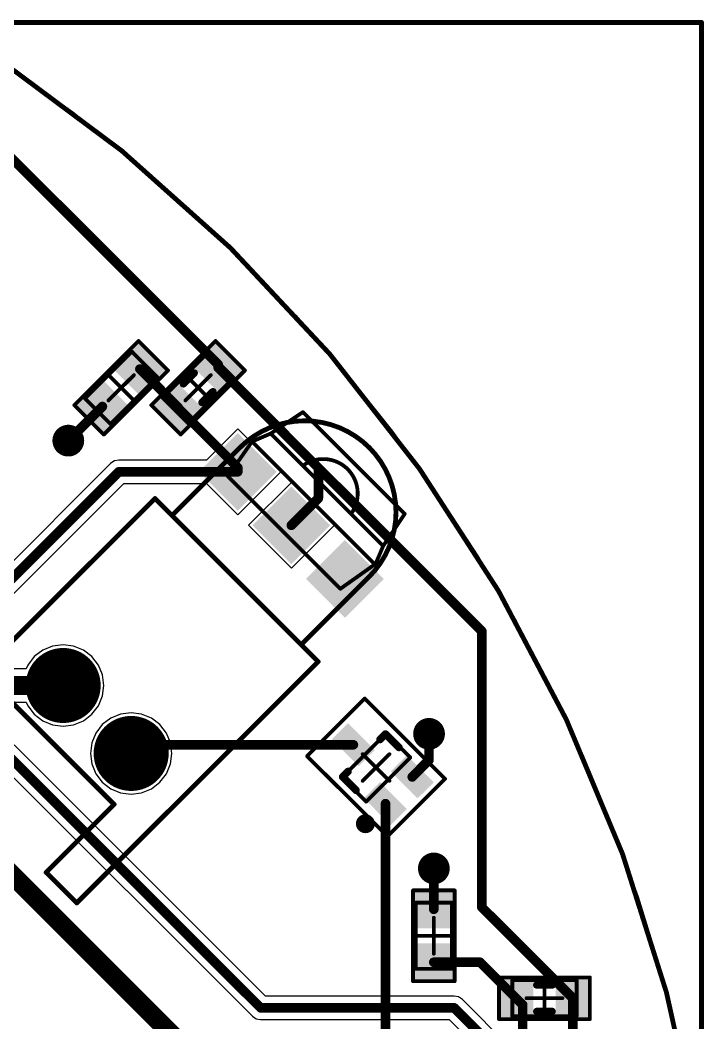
# Model space of a CAD drawing. Extents: x 6.31 to 9.67, y 3.49 to 7.65.
# Drawn here: x 8.96 to 9.671, y 6.606 to 7.65 of the extents above; entities that cross this region are included whole.
import ezdxf

# ---------------------------------------------------------------- set-up
doc = ezdxf.new("R2010")
doc.units = 0
for name, color, linetype in [('BOTTOMLAYER', 5, 'CONTINUOUS'), ('BOTTOMSOLDER', 6, 'CONTINUOUS'), ('MECHANICAL10', 56, 'CONTINUOUS'), ('MECHANICAL13', 56, 'CONTINUOUS'), ('MECHANICAL15', 56, 'CONTINUOUS'), ('MECHANICAL2', 216, 'CONTINUOUS'), ('MULTILAYER', 9, 'CONTINUOUS'), ('TOPLAYER', 1, 'CONTINUOUS'), ('TOPOVERLAY', 2, 'CONTINUOUS'), ('TOPPASTE', 8, 'CONTINUOUS'), ('TOPSOLDER', 216, 'CONTINUOUS')]:
    doc.layers.add(name, color=color, linetype=linetype)

msp = doc.modelspace()

# ---------------------------------------------------------------- linework, layer by layer
at = {"layer": 'BOTTOMLAYER'}
for p, q in [((8.9507, 7.6), (9.0145, 7.5541)), ((9.0145, 7.5541), (9.0761, 7.5053)), ((9.0761, 7.5053), (9.1353, 7.4537)), ((9.1353, 7.4537), (9.1921, 7.3995)), ((9.1921, 7.3995), (9.2464, 7.3427)), ((9.2464, 7.3427), (9.2979, 7.2834)), ((9.2979, 7.2834), (9.3467, 7.2218)), ((9.1859, 7.2244), (9.1535, 7.1919)), ((9.2306, 7.1797), (9.1859, 7.2244)), ((9.3467, 7.2218), (9.3926, 7.1581)), ((9.0536, 7.1883), (8.8847, 7.0193)), ((9.056, 7.1899), (9.0536, 7.1883)), ((9.0576, 7.191), (9.056, 7.1899)), ((9.0623, 7.1919), (9.0576, 7.191)), ((9.1535, 7.1919), (9.0623, 7.1919)), ((9.1859, 7.135), (9.2306, 7.1797)), ((8.8984, 6.9984), (9.0674, 7.1674)), ((9.0674, 7.1674), (9.1535, 7.1674)), ((9.1535, 7.1674), (9.1859, 7.135)), ((9.2416, 7.1687), (9.1969, 7.124)), ((9.2863, 7.124), (9.2416, 7.1687)), ((9.3926, 7.1581), (9.4355, 7.0923)), ((9.1969, 7.124), (9.2416, 7.0793)), ((9.2416, 7.0793), (9.2863, 7.124)), ((9.4355, 7.0923), (9.4753, 7.0245)), ((9.4753, 7.0245), (9.5119, 6.955)), ((8.9832, 6.9941), (8.9744, 6.9874)), ((8.9934, 6.9984), (8.9832, 6.9941)), ((9.0044, 6.9998), (8.9934, 6.9984)), ((9.0153, 6.9984), (9.0044, 6.9998)), ((9.0256, 6.9941), (9.0153, 6.9984)), ((9.0343, 6.9874), (9.0256, 6.9941)), ((8.9744, 6.9874), (8.9677, 6.9786)), ((9.0411, 6.9786), (9.0343, 6.9874)), ((8.9661, 6.9748), (8.4301, 6.9748)), ((8.9677, 6.9786), (8.9661, 6.9748)), ((9.0453, 6.9684), (9.0411, 6.9786)), ((9.0467, 6.9574), (9.0453, 6.9684)), ((9.0453, 6.9465), (9.0467, 6.9574)), ((9.5119, 6.955), (9.5453, 6.8839)), ((8.4373, 6.9401), (8.9661, 6.9401)), ((8.9661, 6.9401), (8.9677, 6.9363)), ((9.0411, 6.9363), (9.0453, 6.9465)), ((8.9677, 6.9363), (8.9744, 6.9275)), ((8.9744, 6.9275), (8.9832, 6.9208)), ((9.0256, 6.9208), (9.0343, 6.9275)), ((9.0343, 6.9275), (9.0411, 6.9363)), ((9.0641, 6.9276), (9.0539, 6.9234)), ((9.0751, 6.9291), (9.0641, 6.9276)), ((9.086, 6.9276), (9.0751, 6.9291)), ((9.0963, 6.9234), (9.086, 6.9276)), ((8.9832, 6.9208), (8.9934, 6.9165)), ((8.9934, 6.9165), (9.0044, 6.9151)), ((9.0044, 6.9151), (9.0153, 6.9165)), ((9.0153, 6.9165), (9.0256, 6.9208)), ((9.0451, 6.9167), (9.0384, 6.9079)), ((9.0539, 6.9234), (9.0451, 6.9167)), ((9.105, 6.9167), (9.0963, 6.9234)), ((9.1118, 6.9079), (9.105, 6.9167)), ((9.0384, 6.9079), (9.0342, 6.8977)), ((9.116, 6.8977), (9.1118, 6.9079)), ((9.2148, 6.6343), (8.9534, 6.8957)), ((9.0342, 6.8977), (9.0327, 6.8867)), ((9.1174, 6.8867), (9.116, 6.8977)), ((9.0327, 6.8867), (9.0342, 6.8758)), ((9.116, 6.8758), (9.1174, 6.8867)), ((8.9397, 6.8748), (9.2011, 6.6134)), ((9.0342, 6.8758), (9.0384, 6.8655)), ((9.1118, 6.8655), (9.116, 6.8758)), ((9.5453, 6.8839), (9.5754, 6.8114)), ((9.0384, 6.8655), (9.0451, 6.8568)), ((9.105, 6.8568), (9.1118, 6.8655)), ((9.0451, 6.8568), (9.0539, 6.85)), ((9.0963, 6.85), (9.105, 6.8568)), ((9.0539, 6.85), (9.0641, 6.8458)), ((9.0641, 6.8458), (9.0751, 6.8444)), ((9.0751, 6.8444), (9.086, 6.8458)), ((9.086, 6.8458), (9.0963, 6.85)), ((9.5754, 6.8114), (9.602, 6.7375)), ((9.602, 6.7375), (9.6253, 6.6624)), ((9.6253, 6.6624), (9.645, 6.5864)), ((9.4108, 6.6343), (9.2148, 6.6343)), ((9.4155, 6.6334), (9.4108, 6.6343)), ((9.4194, 6.6307), (9.4155, 6.6334)), ((9.4677, 6.5824), (9.4194, 6.6307)), ((9.2011, 6.6134), (9.205, 6.6108)), ((9.205, 6.6108), (9.2097, 6.6098)), ((9.2097, 6.6098), (9.4057, 6.6098)), ((9.4057, 6.6098), (9.4504, 6.5651))]:
    msp.add_line(p, q, dxfattribs=at)
for points, const_width in [([(9.0035, 7.2121, 1), (9.016, 7.2121, 1)], 0.0125), ([(9.0598, 7.1797, 1), (9.0648, 7.1797, 1)], 0.005), ([(9.0598, 7.1797, 1), (9.0648, 7.1797, 1)], 0.005), ([(9.1834, 7.1797, 1), (9.1884, 7.1797, 1)], 0.005), ([(8.9869, 6.9574, 1), (9.0219, 6.9574, 1)], 0.035), ([(8.9994, 6.9574, 1), (9.0094, 6.9574, 1)], 0.01), ([(9.0576, 6.8867, 1), (9.0926, 6.8867, 1)], 0.035), ([(9.3785, 6.9071, 1), (9.391, 6.9071, 1)], 0.0125), ([(9.3835, 6.7671, 1), (9.396, 6.7671, 1)], 0.0125), ([(9.2072, 6.6221, 1), (9.2122, 6.6221, 1)], 0.005), ([(9.2072, 6.6221, 1), (9.2122, 6.6221, 1)], 0.005), ([(9.4083, 6.6221, 1), (9.4133, 6.6221, 1)], 0.005), ([(9.4083, 6.6221, 1), (9.4133, 6.6221, 1)], 0.005)]:
    msp.add_lwpolyline(points, format="xyb", close=True, dxfattribs=dict(at, const_width=const_width))
for points, const_width in [([(8.8897, 7.0071), (9.0623, 7.1797)], 0.01), ([(9.0623, 7.1797), (9.1859, 7.1797)], 0.01), ([(8.4301, 6.9574), (9.0044, 6.9574)], 0.02), ([(8.9447, 6.8871), (9.2097, 6.6221)], 0.01), ([(9.2097, 6.6221), (9.4108, 6.6221)], 0.01), ([(9.4108, 6.6221), (9.4821, 6.5508)], 0.01)]:
    msp.add_lwpolyline(points, dxfattribs=dict(at, const_width=const_width))
for points in [[(9.2207, 7.1797), (9.1859, 7.2145), (9.1859, 7.1449), (9.1511, 7.1797)], [(9.2764, 7.124), (9.2416, 7.1588), (9.2416, 7.0892), (9.2068, 7.124)], [(9.3321, 7.0683), (9.2973, 7.1031), (9.2973, 7.0335), (9.2625, 7.0683)]]:
    msp.add_solid(points, dxfattribs=at)
at = {"layer": 'BOTTOMSOLDER'}
for points, const_width in [([(9.0015, 7.2121, 1), (9.018, 7.2121, 1)], 0.0165), ([(8.9849, 6.9574, 1), (9.0239, 6.9574, 1)], 0.039), ([(9.0556, 6.8867, 1), (9.0946, 6.8867, 1)], 0.039), ([(9.3765, 6.9071, 1), (9.393, 6.9071, 1)], 0.0165), ([(9.3815, 6.7671, 1), (9.398, 6.7671, 1)], 0.0165)]:
    msp.add_lwpolyline(points, format="xyb", close=True, dxfattribs=dict(at, const_width=const_width))
for points in [[(9.2264, 7.1797), (9.1859, 7.2201), (9.1859, 7.1392), (9.1455, 7.1797)], [(9.2821, 7.124), (9.2416, 7.1644), (9.2416, 7.0835), (9.2012, 7.124)], [(9.3378, 7.0683), (9.2973, 7.1088), (9.2973, 7.0278), (9.2568, 7.0683)]]:
    msp.add_solid(points, dxfattribs=at)
at = {"layer": 'MECHANICAL10', "const_width": 0.005}
for points in [[(6.3114, 7.6471), (9.668, 7.6471)], [(9.668, 3.4971), (9.668, 7.6471)]]:
    msp.add_lwpolyline(points, dxfattribs=at)
at = {"layer": 'MECHANICAL10', "const_width": 0.0025}
msp.add_lwpolyline([(9.6668, 7.6471, 1), (9.6693, 7.6471, 1)], format="xyb", close=True, dxfattribs=at)
msp.add_lwpolyline([(9.6668, 7.6471, 1), (9.6693, 7.6471, 1)], format="xyb", close=True, dxfattribs=at)
at = {"layer": 'MECHANICAL13', "const_width": 0.00394}
for points in [[(9.0271, 7.2559), (9.0759, 7.3047)], [(9.0759, 7.3047), (9.1023, 7.2782)], [(9.1078, 7.2566), (9.1552, 7.304)], [(9.1552, 7.304), (9.1816, 7.2775)], [(9.0536, 7.2295), (9.1023, 7.2782)], [(9.1343, 7.2302), (9.1816, 7.2775)], [(9.0271, 7.2559), (9.0536, 7.2295)], [(9.1078, 7.2566), (9.1343, 7.2302)], [(9.2942, 6.8616), (9.3402, 6.9076)], [(9.3402, 6.9076), (9.3652, 6.8825)], [(9.3193, 6.8366), (9.3652, 6.8825)], [(9.2942, 6.8616), (9.3193, 6.8366)], [(9.371, 6.7315), (9.4084, 6.7315)], [(9.371, 6.6626), (9.371, 6.7315)], [(9.4084, 6.6626), (9.4084, 6.7315)], [(9.371, 6.6626), (9.4084, 6.6626)], [(9.4713, 6.6134), (9.4713, 6.6508)], [(9.4713, 6.6508), (9.5382, 6.6508)], [(9.5382, 6.6134), (9.5382, 6.6508)], [(9.4713, 6.6134), (9.5382, 6.6134)]]:
    msp.add_lwpolyline(points, dxfattribs=at)
at = {"layer": 'MECHANICAL13', "const_width": 0.00197}
for points in [[(9.0749, 7.3047, 1), (9.0768, 7.3047, 1)], [(9.0749, 7.3047, 1), (9.0768, 7.3047, 1)], [(9.1542, 7.304, 1), (9.1562, 7.304, 1)], [(9.1542, 7.304, 1), (9.1562, 7.304, 1)], [(9.1013, 7.2782, 1), (9.1033, 7.2782, 1)], [(9.1013, 7.2782, 1), (9.1033, 7.2782, 1)], [(9.1806, 7.2775, 1), (9.1826, 7.2775, 1)], [(9.1806, 7.2775, 1), (9.1826, 7.2775, 1)], [(9.0262, 7.2559, 1), (9.0281, 7.2559, 1)], [(9.0262, 7.2559, 1), (9.0281, 7.2559, 1)], [(9.1069, 7.2566, 1), (9.1088, 7.2566, 1)], [(9.1069, 7.2566, 1), (9.1088, 7.2566, 1)], [(9.0526, 7.2295, 1), (9.0546, 7.2295, 1)], [(9.0526, 7.2295, 1), (9.0546, 7.2295, 1)], [(9.1333, 7.2302, 1), (9.1353, 7.2302, 1)], [(9.1333, 7.2302, 1), (9.1353, 7.2302, 1)], [(9.3392, 6.9076, 1), (9.3412, 6.9076, 1)], [(9.3392, 6.9076, 1), (9.3412, 6.9076, 1)], [(9.3642, 6.8825, 1), (9.3662, 6.8825, 1)], [(9.3642, 6.8825, 1), (9.3662, 6.8825, 1)], [(9.2933, 6.8616, 1), (9.2952, 6.8616, 1)], [(9.2933, 6.8616, 1), (9.2952, 6.8616, 1)], [(9.3183, 6.8366, 1), (9.3203, 6.8366, 1)], [(9.3183, 6.8366, 1), (9.3203, 6.8366, 1)], [(9.37, 6.7315, 1), (9.372, 6.7315, 1)], [(9.37, 6.7315, 1), (9.372, 6.7315, 1)], [(9.4074, 6.7315, 1), (9.4094, 6.7315, 1)], [(9.4074, 6.7315, 1), (9.4094, 6.7315, 1)], [(9.37, 6.6626, 1), (9.372, 6.6626, 1)], [(9.37, 6.6626, 1), (9.372, 6.6626, 1)], [(9.4074, 6.6626, 1), (9.4094, 6.6626, 1)], [(9.4074, 6.6626, 1), (9.4094, 6.6626, 1)], [(9.4703, 6.6508, 1), (9.4722, 6.6508, 1)], [(9.4703, 6.6508, 1), (9.4722, 6.6508, 1)], [(9.5372, 6.6508, 1), (9.5392, 6.6508, 1)], [(9.5372, 6.6508, 1), (9.5392, 6.6508, 1)], [(9.4703, 6.6134, 1), (9.4722, 6.6134, 1)], [(9.4703, 6.6134, 1), (9.4722, 6.6134, 1)], [(9.5372, 6.6134, 1), (9.5392, 6.6134, 1)], [(9.5372, 6.6134, 1), (9.5392, 6.6134, 1)]]:
    msp.add_lwpolyline(points, format="xyb", close=True, dxfattribs=at)
at = {"layer": 'MECHANICAL15', "const_width": 0.00394}
for points in [[(9.016, 7.249), (9.0828, 7.3158)], [(9.0828, 7.3158), (9.1134, 7.2852)], [(9.096, 7.249), (9.1628, 7.3158)], [(9.1628, 7.3158), (9.1934, 7.2852)], [(9.0466, 7.2184), (9.1134, 7.2852)], [(9.0515, 7.2539), (9.078, 7.2803)], [(9.0515, 7.2803), (9.078, 7.2539)], [(9.1266, 7.2184), (9.1934, 7.2852)], [(9.1315, 7.2539), (9.158, 7.2803)], [(9.1315, 7.2803), (9.158, 7.2539)], [(9.016, 7.249), (9.0466, 7.2184)], [(9.096, 7.249), (9.1266, 7.2184)], [(9.258, 6.8839), (9.3179, 6.9438)], [(9.3179, 6.9438), (9.4014, 6.8603)], [(9.258, 6.8839), (9.3416, 6.8004)], [(9.3158, 6.886), (9.3436, 6.8582)], [(9.3158, 6.8582), (9.3436, 6.886)], [(9.3416, 6.8004), (9.4014, 6.8603)], [(9.3681, 6.7443), (9.4114, 6.7443)], [(9.3681, 6.6498), (9.3681, 6.7443)], [(9.4114, 6.6498), (9.4114, 6.7443)], [(9.3897, 6.6784), (9.3897, 6.7158)], [(9.371, 6.6971), (9.4084, 6.6971)], [(9.4575, 6.6104), (9.4575, 6.6537)], [(9.4575, 6.6537), (9.552, 6.6537)], [(9.552, 6.6104), (9.552, 6.6537)], [(9.3681, 6.6498), (9.4114, 6.6498)], [(9.5047, 6.6134), (9.5047, 6.6508)], [(9.486, 6.6321), (9.5234, 6.6321)], [(9.4575, 6.6104), (9.552, 6.6104)]]:
    msp.add_lwpolyline(points, dxfattribs=at)
at = {"layer": 'MECHANICAL15', "const_width": 0.00197}
for points in [[(9.0818, 7.3158, 1), (9.0838, 7.3158, 1)], [(9.0818, 7.3158, 1), (9.0838, 7.3158, 1)], [(9.1618, 7.3158, 1), (9.1638, 7.3158, 1)], [(9.1618, 7.3158, 1), (9.1638, 7.3158, 1)], [(9.0505, 7.2803, 1), (9.0525, 7.2803, 1)], [(9.077, 7.2803, 1), (9.0789, 7.2803, 1)], [(9.1125, 7.2852, 1), (9.1144, 7.2852, 1)], [(9.1125, 7.2852, 1), (9.1144, 7.2852, 1)], [(9.1305, 7.2803, 1), (9.1325, 7.2803, 1)], [(9.157, 7.2803, 1), (9.1589, 7.2803, 1)], [(9.1925, 7.2852, 1), (9.1944, 7.2852, 1)], [(9.1925, 7.2852, 1), (9.1944, 7.2852, 1)], [(9.015, 7.249, 1), (9.017, 7.249, 1)], [(9.015, 7.249, 1), (9.017, 7.249, 1)], [(9.0505, 7.2539, 1), (9.0525, 7.2539, 1)], [(9.077, 7.2539, 1), (9.0789, 7.2539, 1)], [(9.095, 7.249, 1), (9.097, 7.249, 1)], [(9.095, 7.249, 1), (9.097, 7.249, 1)], [(9.1305, 7.2539, 1), (9.1325, 7.2539, 1)], [(9.157, 7.2539, 1), (9.1589, 7.2539, 1)], [(9.0456, 7.2184, 1), (9.0476, 7.2184, 1)], [(9.0456, 7.2184, 1), (9.0476, 7.2184, 1)], [(9.1256, 7.2184, 1), (9.1276, 7.2184, 1)], [(9.1256, 7.2184, 1), (9.1276, 7.2184, 1)], [(9.3169, 6.9438, 1), (9.3189, 6.9438, 1)], [(9.3169, 6.9438, 1), (9.3189, 6.9438, 1)], [(9.2571, 6.8839, 1), (9.259, 6.8839, 1)], [(9.2571, 6.8839, 1), (9.259, 6.8839, 1)], [(9.3148, 6.886, 1), (9.3168, 6.886, 1)], [(9.3427, 6.886, 1), (9.3446, 6.886, 1)], [(9.3148, 6.8582, 1), (9.3168, 6.8582, 1)], [(9.3427, 6.8582, 1), (9.3446, 6.8582, 1)], [(9.4004, 6.8603, 1), (9.4024, 6.8603, 1)], [(9.4004, 6.8603, 1), (9.4024, 6.8603, 1)], [(9.3406, 6.8004, 1), (9.3425, 6.8004, 1)], [(9.3406, 6.8004, 1), (9.3425, 6.8004, 1)], [(9.3671, 6.7443, 1), (9.3691, 6.7443, 1)], [(9.3671, 6.7443, 1), (9.3691, 6.7443, 1)], [(9.4104, 6.7443, 1), (9.4124, 6.7443, 1)], [(9.4104, 6.7443, 1), (9.4124, 6.7443, 1)], [(9.3887, 6.7158, 1), (9.3907, 6.7158, 1)], [(9.37, 6.6971, 1), (9.372, 6.6971, 1)], [(9.4074, 6.6971, 1), (9.4094, 6.6971, 1)], [(9.3887, 6.6784, 1), (9.3907, 6.6784, 1)], [(9.4565, 6.6537, 1), (9.4585, 6.6537, 1)], [(9.4565, 6.6537, 1), (9.4585, 6.6537, 1)], [(9.551, 6.6537, 1), (9.553, 6.6537, 1)], [(9.551, 6.6537, 1), (9.553, 6.6537, 1)], [(9.3671, 6.6498, 1), (9.3691, 6.6498, 1)], [(9.3671, 6.6498, 1), (9.3691, 6.6498, 1)], [(9.4104, 6.6498, 1), (9.4124, 6.6498, 1)], [(9.4104, 6.6498, 1), (9.4124, 6.6498, 1)], [(9.5037, 6.6508, 1), (9.5057, 6.6508, 1)], [(9.485, 6.6321, 1), (9.487, 6.6321, 1)], [(9.5224, 6.6321, 1), (9.5244, 6.6321, 1)], [(9.5037, 6.6134, 1), (9.5057, 6.6134, 1)], [(9.4565, 6.6104, 1), (9.4585, 6.6104, 1)], [(9.4565, 6.6104, 1), (9.4585, 6.6104, 1)], [(9.551, 6.6104, 1), (9.553, 6.6104, 1)], [(9.551, 6.6104, 1), (9.553, 6.6104, 1)]]:
    msp.add_lwpolyline(points, format="xyb", close=True, dxfattribs=at)
at = {"layer": 'MECHANICAL2', "const_width": 0.005}
msp.add_lwpolyline([(8.944, 7.604, -0.203104), (9.6643, 6.4902)], format="xyb", dxfattribs=at)
at = {"layer": 'MULTILAYER'}
for points, const_width in [([(9.0035, 7.2121, 1), (9.016, 7.2121, 1)], 0.0125), ([(8.9869, 6.9574, 1), (9.0219, 6.9574, 1)], 0.035), ([(9.0576, 6.8867, 1), (9.0926, 6.8867, 1)], 0.035), ([(9.3785, 6.9071, 1), (9.391, 6.9071, 1)], 0.0125), ([(9.3835, 6.7671, 1), (9.396, 6.7671, 1)], 0.0125)]:
    msp.add_lwpolyline(points, format="xyb", close=True, dxfattribs=dict(at, const_width=const_width))
for points in [[(9.2207, 7.1797), (9.1859, 7.2145), (9.1859, 7.1449), (9.1511, 7.1797)], [(9.2764, 7.124), (9.2416, 7.1588), (9.2416, 7.0892), (9.2068, 7.124)], [(9.3321, 7.0683), (9.2973, 7.1031), (9.2973, 7.0335), (9.2625, 7.0683)]]:
    msp.add_solid(points, dxfattribs=at)
at = {"layer": 'TOPLAYER'}
for points, const_width in [([(8.8852, 7.5716), (9.1656, 7.2912)], 0.01), ([(9.1656, 7.288), (9.2697, 7.1838)], 0.01), ([(9.0842, 7.2866), (9.1238, 7.2469)], 0.01), ([(9.0097, 7.2121), (9.0452, 7.2476)], 0.01), ([(9.1238, 7.2462), (9.1238, 7.2469)], 0.01), ([(9.1238, 7.2462), (9.1859, 7.1841)], 0.01), ([(9.1859, 7.1797), (9.1859, 7.1841)], 0.01), ([(9.2697, 7.1838), (9.4397, 7.0138)], 0.01), ([(9.2697, 7.1521), (9.2697, 7.1838)], 0.01), ([(9.2416, 7.124), (9.2697, 7.1521)], 0.01), ([(8.5897, 7.1221), (9.1897, 6.5221)], 0.02), ([(9.4397, 6.7266), (9.4397, 7.0138)], 0.01), ([(9.3847, 6.8798), (9.3847, 6.9071)], 0.01), ([(9.0883, 6.8867), (9.0973, 6.8957)], 0.01), ([(9.0973, 6.8957), (9.3061, 6.8957)], 0.01), ([(9.0751, 6.8867), (9.0883, 6.8867)], 0.01), ([(9.3673, 6.8623), (9.3847, 6.8798)], 0.01), ([(9.3395, 6.3768), (9.3395, 6.8345)], 0.01), ([(9.3897, 6.7246), (9.3897, 6.7671)], 0.01), ([(9.4397, 6.7266), (9.5343, 6.6321)], 0.01), ([(9.3897, 6.6695), (9.4378, 6.6695)], 0.01), ([(9.4378, 6.6695), (9.4752, 6.6321)], 0.01), ([(9.4752, 6.6321), (9.4821, 6.6252)], 0.01), ([(9.5343, 6.4976), (9.5343, 6.6321)], 0.01), ([(9.4821, 6.5508), (9.4821, 6.6252)], 0.01)]:
    msp.add_lwpolyline(points, dxfattribs=dict(at, const_width=const_width))
for points, const_width in [([(9.1631, 7.2912, 1), (9.1681, 7.2912, 1)], 0.005), ([(9.1631, 7.288, 1), (9.1681, 7.288, 1)], 0.005), ([(9.0817, 7.2866, 1), (9.0867, 7.2866, 1)], 0.005), ([(9.0427, 7.2476, 1), (9.0477, 7.2476, 1)], 0.005), ([(9.1213, 7.2469, 1), (9.1263, 7.2469, 1)], 0.005), ([(9.1213, 7.2469, 1), (9.1263, 7.2469, 1)], 0.005), ([(9.1213, 7.2462, 1), (9.1263, 7.2462, 1)], 0.005), ([(9.1213, 7.2462, 1), (9.1263, 7.2462, 1)], 0.005), ([(9.0035, 7.2121, 1), (9.016, 7.2121, 1)], 0.0125), ([(9.0072, 7.2121, 1), (9.0122, 7.2121, 1)], 0.005), ([(9.1834, 7.1841, 1), (9.1884, 7.1841, 1)], 0.005), ([(9.1834, 7.1841, 1), (9.1884, 7.1841, 1)], 0.005), ([(9.2672, 7.1838, 1), (9.2722, 7.1838, 1)], 0.005), ([(9.2672, 7.1838, 1), (9.2722, 7.1838, 1)], 0.005), ([(9.2672, 7.1838, 1), (9.2722, 7.1838, 1)], 0.005), ([(9.1834, 7.1797, 1), (9.1884, 7.1797, 1)], 0.005), ([(9.2672, 7.1521, 1), (9.2722, 7.1521, 1)], 0.005), ([(9.2672, 7.1521, 1), (9.2722, 7.1521, 1)], 0.005), ([(9.2391, 7.124, 1), (9.2441, 7.124, 1)], 0.005), ([(9.4372, 7.0138, 1), (9.4422, 7.0138, 1)], 0.005), ([(9.4372, 7.0138, 1), (9.4422, 7.0138, 1)], 0.005), ([(8.9869, 6.9574, 1), (9.0219, 6.9574, 1)], 0.035), ([(9.0576, 6.8867, 1), (9.0926, 6.8867, 1)], 0.035), ([(9.3785, 6.9071, 1), (9.391, 6.9071, 1)], 0.0125), ([(9.3822, 6.9071, 1), (9.3872, 6.9071, 1)], 0.005), ([(9.0948, 6.8957, 1), (9.0998, 6.8957, 1)], 0.005), ([(9.0948, 6.8957, 1), (9.0998, 6.8957, 1)], 0.005), ([(9.3036, 6.8957, 1), (9.3086, 6.8957, 1)], 0.005), ([(9.0726, 6.8867, 1), (9.0776, 6.8867, 1)], 0.005), ([(9.0858, 6.8867, 1), (9.0908, 6.8867, 1)], 0.005), ([(9.0858, 6.8867, 1), (9.0908, 6.8867, 1)], 0.005), ([(9.3822, 6.8798, 1), (9.3872, 6.8798, 1)], 0.005), ([(9.3822, 6.8798, 1), (9.3872, 6.8798, 1)], 0.005), ([(9.3648, 6.8623, 1), (9.3698, 6.8623, 1)], 0.005), ([(9.337, 6.8345, 1), (9.342, 6.8345, 1)], 0.005), ([(9.3835, 6.7671, 1), (9.396, 6.7671, 1)], 0.0125), ([(9.3872, 6.7671, 1), (9.3922, 6.7671, 1)], 0.005), ([(9.3872, 6.7246, 1), (9.3922, 6.7246, 1)], 0.005), ([(9.4372, 6.7266, 1), (9.4422, 6.7266, 1)], 0.005), ([(9.4372, 6.7266, 1), (9.4422, 6.7266, 1)], 0.005), ([(9.3872, 6.6695, 1), (9.3922, 6.6695, 1)], 0.005), ([(9.4353, 6.6695, 1), (9.4403, 6.6695, 1)], 0.005), ([(9.4353, 6.6695, 1), (9.4403, 6.6695, 1)], 0.005), ([(9.4727, 6.6321, 1), (9.4777, 6.6321, 1)], 0.005), ([(9.4727, 6.6321, 1), (9.4777, 6.6321, 1)], 0.005), ([(9.5318, 6.6321, 1), (9.5368, 6.6321, 1)], 0.005), ([(9.5318, 6.6321, 1), (9.5368, 6.6321, 1)], 0.005), ([(9.4796, 6.6252, 1), (9.4846, 6.6252, 1)], 0.005), ([(9.4796, 6.6252, 1), (9.4846, 6.6252, 1)], 0.005)]:
    msp.add_lwpolyline(points, format="xyb", close=True, dxfattribs=dict(at, const_width=const_width))
for points in [[(9.1079, 7.2852), (9.0828, 7.3102), (9.0856, 7.2629), (9.0606, 7.288)], [(9.1433, 7.2907), (9.1684, 7.2657), (9.1628, 7.3102), (9.1879, 7.2852)], [(9.0689, 7.2462), (9.0438, 7.2713), (9.0466, 7.2239), (9.0216, 7.249)], [(9.1016, 7.249), (9.1266, 7.2239), (9.1211, 7.2685), (9.1461, 7.2434)], [(9.2207, 7.1797), (9.1859, 7.2145), (9.1859, 7.1449), (9.1511, 7.1797)], [(9.2764, 7.124), (9.2416, 7.1588), (9.2416, 7.0892), (9.2068, 7.124)], [(9.3321, 7.0683), (9.2973, 7.1031), (9.2973, 7.0335), (9.2625, 7.0683)], [(9.3005, 6.9124), (9.2894, 6.9013), (9.3228, 6.8902), (9.3116, 6.879)], [(9.3617, 6.879), (9.3506, 6.8679), (9.384, 6.8568), (9.3729, 6.8456)], [(9.3339, 6.8512), (9.3228, 6.8401), (9.3562, 6.8289), (9.345, 6.8178)], [(9.372, 6.7089), (9.4074, 6.7089), (9.372, 6.7404), (9.4074, 6.7404)], [(9.372, 6.6538), (9.4074, 6.6538), (9.372, 6.6853), (9.4074, 6.6853)], [(9.4614, 6.6498), (9.4614, 6.6144), (9.489, 6.6498), (9.489, 6.6144)], [(9.5205, 6.6498), (9.5205, 6.6144), (9.548, 6.6498), (9.548, 6.6144)]]:
    msp.add_solid(points, dxfattribs=at)
at = {"layer": 'TOPOVERLAY'}
for points, const_width in [([(9.1294, 7.2713), (9.1406, 7.2824)], 0.00787), ([(9.1489, 7.2518), (9.16, 7.2629)], 0.00787), ([(9.2202, 7.2195), (9.2536, 7.2417)], 0.00394), ([(9.2536, 7.2417), (9.3594, 7.1359)], 0.00394), ([(9.2007, 7.2111), (9.2202, 7.2195)], 0.00394), ([(9.2202, 7.2195), (9.3371, 7.1025)], 0.00394), ([(9.1756, 7.1749), (9.2007, 7.2111)], 0.00394), ([(9.2007, 7.2111), (9.3288, 7.0831)], 0.00394), ([(9.1175, 7.1342), (9.1882, 7.2049)], 0.005), ([(9.1756, 7.1749), (9.2926, 7.058)], 0.00394), ([(8.8488, 6.9009), (9.0998, 7.1519)], 0.005), ([(9.0998, 7.1519), (9.2695, 6.9822)], 0.005), ([(9.3371, 7.1025), (9.3594, 7.1359)], 0.00394), ([(9.3288, 7.0831), (9.3371, 7.1025)], 0.00394), ([(9.2926, 7.058), (9.3284, 7.0834)], 0.00394), ([(9.2519, 6.9999), (9.3226, 7.0706)], 0.005), ([(9.0185, 6.7312), (9.2695, 6.9822)], 0.005), ([(8.9513, 6.9398), (9.0574, 6.8337)], 0.005), ([(9.3339, 6.9013), (9.3395, 6.9069)], 0.00787), ([(9.3395, 6.9069), (9.3534, 6.893)], 0.00787), ([(9.2949, 6.8623), (9.3005, 6.8679)], 0.00787), ([(9.2949, 6.8623), (9.3088, 6.8484)], 0.00787), ([(8.9867, 6.763), (9.0574, 6.8337)], 0.005), ([(8.9867, 6.763), (9.0185, 6.7312)], 0.005), ([(9.4969, 6.6459), (9.5126, 6.6459)], 0.00787), ([(9.4969, 6.6183), (9.5126, 6.6183)], 0.00787)]:
    msp.add_lwpolyline(points, dxfattribs=dict(at, const_width=const_width))
for points, const_width in [([(9.1386, 7.2824, 1), (9.1425, 7.2824, 1)], 0.00394), ([(9.1274, 7.2713, 1), (9.1314, 7.2713, 1)], 0.00394), ([(9.1581, 7.2629, 1), (9.162, 7.2629, 1)], 0.00394), ([(9.1469, 7.2518, 1), (9.1509, 7.2518, 1)], 0.00394), ([(9.2526, 7.2417, 1), (9.2546, 7.2417, 1)], 0.00197), ([(9.2526, 7.2417, 1), (9.2546, 7.2417, 1)], 0.00197), ([(9.2192, 7.2195, 1), (9.2212, 7.2195, 1)], 0.00197), ([(9.2192, 7.2195, 1), (9.2212, 7.2195, 1)], 0.00197), ([(9.2192, 7.2195, 1), (9.2212, 7.2195, 1)], 0.00197), ([(9.1997, 7.2111, 1), (9.2017, 7.2111, 1)], 0.00197), ([(9.1997, 7.2111, 1), (9.2017, 7.2111, 1)], 0.00197), ([(9.1997, 7.2111, 1), (9.2017, 7.2111, 1)], 0.00197), ([(9.187, 7.2049, 1), (9.1895, 7.2049, 1)], 0.0025), ([(9.187, 7.2049, 1), (9.1895, 7.2049, 1)], 0.0025), ([(9.2526, 7.1861, 1), (9.2546, 7.1861, 1)], 0.00197), ([(9.1747, 7.1749, 1), (9.1766, 7.1749, 1)], 0.00197), ([(9.1747, 7.1749, 1), (9.1766, 7.1749, 1)], 0.00197), ([(9.0986, 7.1519, 1), (9.1011, 7.1519, 1)], 0.0025), ([(9.0986, 7.1519, 1), (9.1011, 7.1519, 1)], 0.0025), ([(9.1163, 7.1342, 1), (9.1188, 7.1342, 1)], 0.0025), ([(9.3027, 7.1359, 1), (9.3047, 7.1359, 1)], 0.00197), ([(9.3584, 7.1359, 1), (9.3604, 7.1359, 1)], 0.00197), ([(9.3584, 7.1359, 1), (9.3604, 7.1359, 1)], 0.00197), ([(9.3361, 7.1025, 1), (9.3381, 7.1025, 1)], 0.00197), ([(9.3361, 7.1025, 1), (9.3381, 7.1025, 1)], 0.00197), ([(9.3361, 7.1025, 1), (9.3381, 7.1025, 1)], 0.00197), ([(9.3274, 7.0834, 1), (9.3294, 7.0834, 1)], 0.00197), ([(9.3278, 7.0831, 1), (9.3297, 7.0831, 1)], 0.00197), ([(9.3278, 7.0831, 1), (9.3297, 7.0831, 1)], 0.00197), ([(9.3213, 7.0706, 1), (9.3238, 7.0706, 1)], 0.0025), ([(9.3213, 7.0706, 1), (9.3238, 7.0706, 1)], 0.0025), ([(9.2916, 7.058, 1), (9.2936, 7.058, 1)], 0.00197), ([(9.2916, 7.058, 1), (9.2936, 7.058, 1)], 0.00197), ([(9.2506, 6.9999, 1), (9.2531, 6.9999, 1)], 0.0025), ([(9.2683, 6.9822, 1), (9.2708, 6.9822, 1)], 0.0025), ([(9.2683, 6.9822, 1), (9.2708, 6.9822, 1)], 0.0025), ([(9.3375, 6.9069, 1), (9.3414, 6.9069, 1)], 0.00394), ([(9.3375, 6.9069, 1), (9.3414, 6.9069, 1)], 0.00394), ([(9.3319, 6.9013, 1), (9.3359, 6.9013, 1)], 0.00394), ([(9.3514, 6.893, 1), (9.3554, 6.893, 1)], 0.00394), ([(9.293, 6.8623, 1), (9.2969, 6.8623, 1)], 0.00394), ([(9.293, 6.8623, 1), (9.2969, 6.8623, 1)], 0.00394), ([(9.2985, 6.8679, 1), (9.3025, 6.8679, 1)], 0.00394), ([(9.3069, 6.8484, 1), (9.3108, 6.8484, 1)], 0.00394), ([(9.0562, 6.8337, 1), (9.0587, 6.8337, 1)], 0.0025), ([(9.0562, 6.8337, 1), (9.0587, 6.8337, 1)], 0.0025), ([(9.3235, 6.8136, 1), (9.3137, 6.8136, 1)], 0.00984), ([(9.3112, 6.8136, 1), (9.3161, 6.8136, 1)], 0.00492), ([(9.3211, 6.8136, 1), (9.326, 6.8136, 1)], 0.00492), ([(8.9854, 6.763, 1), (8.9879, 6.763, 1)], 0.0025), ([(8.9854, 6.763, 1), (8.9879, 6.763, 1)], 0.0025), ([(9.0173, 6.7312, 1), (9.0198, 6.7312, 1)], 0.0025), ([(9.0173, 6.7312, 1), (9.0198, 6.7312, 1)], 0.0025), ([(9.4949, 6.6459, 1), (9.4988, 6.6459, 1)], 0.00394), ([(9.5106, 6.6459, 1), (9.5146, 6.6459, 1)], 0.00394), ([(9.4949, 6.6183, 1), (9.4988, 6.6183, 1)], 0.00394), ([(9.5106, 6.6183, 1), (9.5146, 6.6183, 1)], 0.00394)]:
    msp.add_lwpolyline(points, format="xyb", close=True, dxfattribs=dict(at, const_width=const_width))
for points, const_width in [([(9.1882, 7.2049, -1), (9.3226, 7.0706)], 0.005), ([(9.2536, 7.1861, -0.855556), (9.3037, 7.1359)], 0.00394)]:
    msp.add_lwpolyline(points, format="xyb", dxfattribs=dict(at, const_width=const_width))
at = {"layer": 'TOPPASTE'}
for points in [[(9.1079, 7.2852), (9.0828, 7.3102), (9.0856, 7.2629), (9.0606, 7.288)], [(9.1433, 7.2907), (9.1684, 7.2657), (9.1628, 7.3102), (9.1879, 7.2852)], [(9.0689, 7.2462), (9.0438, 7.2713), (9.0466, 7.2239), (9.0216, 7.249)], [(9.1016, 7.249), (9.1266, 7.2239), (9.1211, 7.2685), (9.1461, 7.2434)], [(9.3005, 6.9124), (9.2894, 6.9013), (9.3228, 6.8902), (9.3116, 6.879)], [(9.3617, 6.879), (9.3506, 6.8679), (9.384, 6.8568), (9.3729, 6.8456)], [(9.3339, 6.8512), (9.3228, 6.8401), (9.3562, 6.8289), (9.345, 6.8178)], [(9.372, 6.7089), (9.4074, 6.7089), (9.372, 6.7404), (9.4074, 6.7404)], [(9.372, 6.6538), (9.4074, 6.6538), (9.372, 6.6853), (9.4074, 6.6853)], [(9.4614, 6.6498), (9.4614, 6.6144), (9.489, 6.6498), (9.489, 6.6144)], [(9.5205, 6.6498), (9.5205, 6.6144), (9.548, 6.6498), (9.548, 6.6144)]]:
    msp.add_solid(points, dxfattribs=at)
at = {"layer": 'TOPSOLDER'}
for points, const_width in [([(9.0015, 7.2121, 1), (9.018, 7.2121, 1)], 0.0165), ([(8.9849, 6.9574, 1), (9.0239, 6.9574, 1)], 0.039), ([(9.0556, 6.8867, 1), (9.0946, 6.8867, 1)], 0.039), ([(9.3765, 6.9071, 1), (9.393, 6.9071, 1)], 0.0165), ([(9.3815, 6.7671, 1), (9.398, 6.7671, 1)], 0.0165)]:
    msp.add_lwpolyline(points, format="xyb", close=True, dxfattribs=dict(at, const_width=const_width))
for points in [[(9.1135, 7.2852), (9.0828, 7.3159), (9.0856, 7.2573), (9.0549, 7.288)], [(9.1377, 7.2907), (9.1684, 7.26), (9.1628, 7.3159), (9.1935, 7.2852)], [(9.0746, 7.2462), (9.0438, 7.2769), (9.0466, 7.2183), (9.0159, 7.249)], [(9.0959, 7.249), (9.1266, 7.2183), (9.1211, 7.2741), (9.1518, 7.2434)], [(9.2264, 7.1797), (9.1859, 7.2201), (9.1859, 7.1392), (9.1455, 7.1797)], [(9.2821, 7.124), (9.2416, 7.1644), (9.2416, 7.0835), (9.2012, 7.124)], [(9.3378, 7.0683), (9.2973, 7.1088), (9.2973, 7.0278), (9.2568, 7.0683)], [(9.3005, 6.9181), (9.2837, 6.9013), (9.3284, 6.8902), (9.3116, 6.8734)], [(9.3617, 6.8847), (9.345, 6.8679), (9.3897, 6.8568), (9.3729, 6.84)], [(9.3339, 6.8569), (9.3171, 6.8401), (9.3618, 6.8289), (9.345, 6.8121)], [(9.368, 6.7049), (9.4114, 6.7049), (9.368, 6.7444), (9.4114, 6.7444)], [(9.368, 6.6498), (9.4114, 6.6498), (9.368, 6.6893), (9.4114, 6.6893)], [(9.4574, 6.6538), (9.4574, 6.6104), (9.493, 6.6538), (9.493, 6.6104)], [(9.5165, 6.6538), (9.5165, 6.6104), (9.552, 6.6538), (9.552, 6.6104)]]:
    msp.add_solid(points, dxfattribs=at)

doc.saveas('drawing.dxf')
